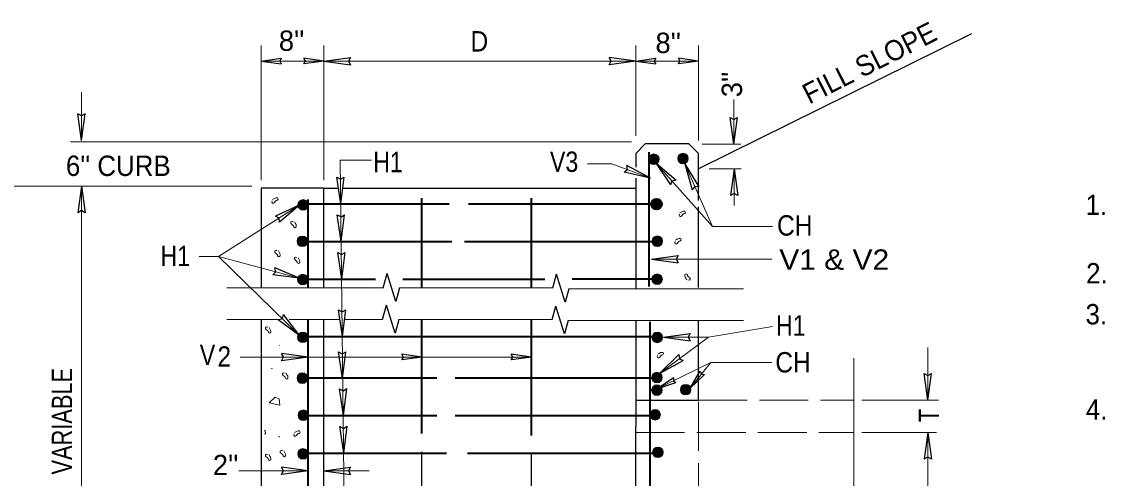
# Model space of a CAD drawing. Extents: x 497 to 866, y -348 to -76.
# Drawn here: x 716.4 to 785.6, y -224.8 to -195.7 of the extents above; entities that cross this region are included whole.
import ezdxf

# ---------------------------------------------------------------- set-up
doc = ezdxf.new("R2010")
doc.units = 0
doc.header["$LTSCALE"] = 0.52
doc.linetypes.add('LONG_DASHED', pattern=[7.5, 6, -1.5])
doc.layers.add('1', color=7, linetype='Continuous', lineweight=25)

msp = doc.modelspace()

# ---------------------------------------------------------------- hatches: boundary and pattern name
at = {"layer": '1'}
for points in [[(758.967, -204.4349, 1), (758.2936, -204.4349, 1)], [(757.1026, -204.4783, 1), (756.4292, -204.4783, 1)], [(734.7128, -207.3912, 1), (734.0394, -207.3912, 1)], [(757.276, -207.342, 1), (756.6026, -207.342, 1)], [(734.6611, -209.7167, 1), (733.9877, -209.7167, 1)], [(757.3279, -209.7083, 1), (756.6545, -209.7083, 1)], [(734.687, -212.1557, 1), (734.0136, -212.1557, 1)], [(757.3106, -212.1319, 1), (756.6373, -212.1319, 1)], [(734.6869, -215.8392, 1), (734.0135, -215.8392, 1)], [(757.3209, -215.8438, 1), (756.6475, -215.8438, 1)], [(734.6611, -218.4459, 1), (733.9877, -218.4459, 1)], [(757.305, -218.4064, 1), (756.6316, -218.4064, 1)], [(757.3007, -219.2114, 1), (756.6274, -219.2114, 1)], [(759.1357, -219.1816, 1), (758.4624, -219.1816, 1)], [(734.0524, -220.8103, 1), (734.7257, -220.8103, 1)], [(756.51, -220.7814, 1), (757.1834, -220.7814, 1)], [(734.0284, -223.2767, 1), (734.7017, -223.2767, 1)], [(757.3651, -223.1759, 1), (756.6918, -223.1759, 1)]]:
    msp.add_hatch(color=256, dxfattribs=at).paths.add_polyline_path(points)

# ---------------------------------------------------------------- linework, layer by layer
for p, q in [((777.0543, -196.4783), (759.612, -205.0856)), ((731.7004, -198.2098), (732.9777, -198.0343)), ((731.7004, -198.2098), (732.9777, -198.3853)), ((735.6999, -198.2086), (734.4227, -198.0331)), ((735.6999, -198.2086), (734.4227, -198.3841)), ((735.7005, -198.2101), (737.4035, -197.9761)), ((735.7005, -198.2101), (737.4035, -198.4441)), ((755.6117, -198.2084), (753.9087, -197.9744)), ((755.6117, -198.2084), (753.9087, -198.4424)), ((755.6123, -198.2098), (756.8895, -198.0343)), ((755.6123, -198.2098), (756.8895, -198.3853)), ((759.6118, -198.2086), (758.3345, -198.0331)), ((759.6118, -198.2086), (758.3345, -198.3841)), ((720.2292, -203.2741), (719.9952, -201.5711)), ((720.2292, -203.2741), (720.4633, -201.5711)), ((761.8825, -203.5215), (761.6485, -201.8185)), ((761.8825, -203.5215), (762.1165, -201.8185)), ((755.612, -204.1022), (755.612, -204.9769)), ((759.612, -207.1024), (759.612, -204.1022)), ((756.8743, -204.691), (758.1832, -205.8053)), ((756.8743, -204.691), (757.8342, -206.1171)), ((758.7385, -204.7776), (759.6452, -206.2381)), ((758.7385, -204.7776), (759.2177, -206.4284)), ((756.5552, -205.6806), (754.8773, -205.3067)), ((756.5552, -205.6806), (755.0403, -204.8679)), ((761.9009, -205.0935), (761.6669, -206.7965)), ((761.9009, -205.0935), (762.1349, -206.7965)), ((720.2292, -206.1841), (719.9952, -207.8871)), ((720.2292, -206.1841), (720.4633, -207.8871)), ((736.7709, -207.3253), (736.517, -205.6252)), ((736.7709, -207.3253), (736.985, -205.6197)), ((755.612, -205.6815), (755.612, -212.7438)), ((735.7002, -206.3115), (736.6073, -206.3115)), ((736.911, -206.3115), (755.612, -206.3115)), ((734.1726, -207.3927), (732.6085, -208.1057)), ((734.1726, -207.3927), (732.8587, -208.5012)), ((759.612, -212.6693), (759.612, -207.5133)), ((736.8118, -209.7253), (736.5579, -208.0252)), ((736.8118, -209.7253), (737.0259, -208.0197)), ((736.8399, -212.1253), (736.586, -210.4252)), ((736.8399, -212.1253), (737.054, -210.4197)), ((756.6123, -210.8532), (758.3153, -210.6192)), ((756.6123, -210.8532), (758.3153, -211.0872)), ((734.1473, -212.0561), (732.5602, -211.3958)), ((734.1473, -212.0561), (732.4409, -211.8484)), ((739.4922, -212.6719), (739.7342, -211.7651)), ((750.3203, -212.6719), (750.5478, -211.8193)), ((739.452, -214.6937), (739.694, -213.7869)), ((734.1737, -215.7353), (733.1131, -214.3825)), ((736.8827, -215.7858), (736.6288, -214.0857)), ((736.8827, -215.7858), (737.0968, -214.0802)), ((750.2802, -214.6937), (750.5077, -213.8412)), ((734.1737, -215.7353), (732.7875, -214.7188)), ((735.7002, -240.1451), (735.7002, -214.6937)), ((755.612, -214.7661), (755.612, -221.538)), ((757.3786, -215.8198), (759.0816, -215.5858)), ((757.3786, -215.8198), (759.0816, -216.0538)), ((734.6998, -217.0968), (732.9968, -216.8628)), ((734.6998, -217.0968), (732.9968, -217.3308)), ((736.8877, -218.4727), (736.6337, -216.7726)), ((736.8877, -218.4727), (737.1017, -216.7671)), ((741.9618, -217.097), (740.6846, -216.9215)), ((741.9618, -217.097), (740.6846, -217.2725)), ((748.9454, -217.097), (747.6682, -216.9215)), ((748.9454, -217.097), (747.6682, -217.2725)), ((757.1325, -218.1447), (758.3607, -216.9419)), ((757.1325, -218.1447), (758.6396, -217.3177)), ((756.9562, -219.1311), (758.0259, -218.4114)), ((759.0688, -219.0956), (759.735, -217.9918)), ((759.0688, -219.0956), (760.008, -218.2124)), ((774.2613, -219.8472), (774.0273, -218.1442)), ((774.2613, -219.8472), (774.4953, -218.1442)), ((736.9417, -220.8209), (736.6877, -219.1207)), ((736.9417, -220.8209), (737.1558, -219.1153)), ((756.9562, -219.1311), (758.1804, -218.7266)), ((736.9697, -223.2209), (736.7158, -221.5207)), ((736.9697, -223.2209), (737.1838, -221.5152)), ((755.612, -240.8534), (755.612, -221.538)), ((774.2597, -221.9205), (774.0257, -223.6235)), ((774.2597, -221.9205), (774.4937, -223.6235)), ((741.9621, -233.868), (741.9621, -223.1559)), ((748.9457, -233.9552), (748.9457, -223.1994)), ((734.6998, -224.3581), (732.9968, -224.1241)), ((735.7005, -224.3597), (737.4035, -224.1257)), ((734.6998, -224.3581), (732.9968, -224.5921)), ((735.7005, -224.3597), (737.4035, -224.5938))]:
    msp.add_line(p, q, dxfattribs=at)
at = {"layer": '1', "lineweight": 13}
for p, q in [((731.7002, -205.8115), (731.7002, -197.2092)), ((735.7002, -205.8115), (735.7002, -197.2092)), ((755.612, -202.9823), (755.612, -197.2092)), ((759.612, -203.2877), (759.612, -197.2092)), ((731.7002, -198.2092), (735.7002, -198.2092)), ((735.7002, -198.2092), (755.612, -198.2092)), ((755.612, -198.2092), (759.612, -198.2092)), ((720.2309, -200.2047), (720.2309, -203.014)), ((761.8817, -203.5218), (761.8817, -200.655)), ((719.513, -203.3589), (755.3468, -203.3589)), ((762.3129, -203.5143), (759.8492, -203.5143)), ((758.7392, -204.7769), (760.517, -208.7687)), ((762.3383, -205.0856), (760.307, -205.0856)), ((761.9017, -207.4181), (761.9017, -205.0932)), ((706.7183, -206.1838), (731.1016, -206.1838)), ((728.9633, -210.6908), (734.1733, -207.3932)), ((728.9633, -210.6908), (734.1733, -215.7362)), ((764.3102, -210.8523), (756.612, -210.8523)), ((739.4922, -212.6719), (729.5095, -212.6719)), ((740.5208, -212.6719), (750.3203, -212.6719)), ((751.3297, -212.7438), (762.4854, -212.7438)), ((732.7751, -214.6937), (729.5095, -214.6937)), ((736.7197, -214.6937), (733.4742, -214.6937)), ((739.452, -214.6937), (737.0198, -214.6937)), ((740.4806, -214.6937), (750.2802, -214.6937)), ((751.2896, -214.7656), (762.4854, -214.7656)), ((757.1318, -218.1442), (760.2652, -215.819)), ((774.2605, -219.8475), (774.2605, -216.4917)), ((748.9457, -217.0977), (730.3561, -217.0977)), ((769.535, -227.0641), (769.535, -217.1638)), ((756.9557, -219.1307), (760.406, -217.4396)), ((759.0682, -219.0954), (760.406, -217.4396)), ((760.406, -217.4396), (764.2964, -217.4396)), ((770.0516, -219.8475), (774.9389, -219.8475)), ((770.0516, -221.9202), (774.8209, -221.9202)), ((774.2605, -240.8534), (774.2605, -221.9202)), ((734.7002, -224.3589), (730.2663, -224.3589)), ((738.5939, -224.3589), (735.7002, -224.3589))]:
    msp.add_line(p, q, dxfattribs=at)
at = {"layer": '1', "lineweight": 35}
for p, q in [((756.4712, -212.5987), (756.4712, -204.0317)), ((734.3546, -207.3257), (743.6907, -207.3257)), ((734.7002, -211.1772), (734.7002, -207.0474)), ((741.9621, -212.6693), (741.9621, -206.9657)), ((744.928, -207.3257), (757.2492, -207.3257)), ((748.9457, -212.6719), (748.9457, -206.9657)), ((734.3287, -209.7257), (743.8625, -209.7257)), ((744.6874, -209.7257), (757.0664, -209.7257)), ((734.7002, -212.6693), (734.7002, -211.2026)), ((734.3805, -212.1257), (739.0045, -212.1257)), ((740.7473, -212.1257), (749.8087, -212.1257)), ((757.0327, -212.1257), (751.5514, -212.1257)), ((734.7002, -241.8534), (734.7002, -214.6937)), ((741.9621, -221.9802), (741.9621, -214.6937)), ((748.9457, -222.1108), (748.9457, -214.6937)), ((756.5416, -241.9338), (756.5416, -214.8442)), ((734.3287, -215.7862), (757.073, -215.7862)), ((734.3546, -218.4212), (742.9131, -218.4212)), ((744.088, -218.4212), (757.0317, -218.4212)), ((734.3358, -220.8212), (742.9131, -220.8212)), ((744.088, -220.8212), (757.0731, -220.8212)), ((734.4317, -223.2212), (743.5223, -223.2212)), ((744.8713, -223.2212), (757.2381, -223.2212))]:
    msp.add_line(p, q, dxfattribs=at)
at = {"layer": '1', "linetype": 'LONG_DASHED', "lineweight": 13}
for p, q in [((759.612, -242.5842), (759.612, -219.8475)), ((759.612, -219.8475), (769.535, -219.8475)), ((755.612, -221.9202), (769.535, -221.9202))]:
    msp.add_line(p, q, dxfattribs=at)
at = {"layer": '1'}
for points in [[(732.9777, -198.0343), (732.8788, -198.2117), (732.9777, -198.3853)], [(734.4227, -198.3841), (734.5215, -198.2068), (734.4227, -198.0331)], [(737.4035, -197.9761), (737.2717, -198.2125), (737.4035, -198.4441)], [(753.9087, -198.4424), (754.0404, -198.206), (753.9087, -197.9744)], [(756.8895, -198.0343), (756.7907, -198.2117), (756.8895, -198.3853)], [(758.3345, -198.3841), (758.4333, -198.2068), (758.3345, -198.0331)], [(720.4633, -201.5711), (720.2268, -201.7028), (719.9952, -201.5711)], [(761.6485, -201.8185), (761.8849, -201.9502), (762.1165, -201.8185)], [(759.612, -204.1022), (759.012, -203.5023), (756.212, -203.5023), (755.612, -204.1022)], [(754.8773, -205.3067), (755.0832, -205.1309), (755.0403, -204.8679)], [(736.517, -205.6252), (736.755, -205.7542), (736.985, -205.6197)], [(758.1832, -205.8053), (757.9192, -205.8645), (757.8342, -206.1171)], [(735.7002, -212.6693), (735.7002, -206.3115), (731.7002, -206.3115), (731.7002, -212.6693)], [(759.6452, -206.2381), (759.3756, -206.2139), (759.2177, -206.4284)], [(762.1349, -206.7965), (761.8985, -206.6647), (761.6669, -206.7965)], [(720.4633, -207.8871), (720.2268, -207.7553), (719.9952, -207.8871)], [(732.8587, -208.5012), (732.8437, -208.2309), (732.6085, -208.1057)], [(736.5579, -208.0252), (736.7959, -208.1542), (737.0259, -208.0197)], [(736.586, -210.4252), (736.8239, -210.5542), (737.054, -210.4197)], [(758.3153, -210.6192), (758.1836, -210.8556), (758.3153, -211.0872)], [(732.4409, -211.8484), (732.6286, -211.6534), (732.5602, -211.3958)], [(740.5208, -212.6719), (740.2862, -213.5508), (739.7342, -211.7651)], [(751.3297, -212.7438), (751.0999, -213.6051), (750.5478, -211.8193)], [(740.4806, -214.6937), (740.2461, -215.5727), (739.694, -213.7869)], [(732.7875, -214.7188), (733.0466, -214.6406), (733.1131, -214.3825)], [(736.6288, -214.0857), (736.8668, -214.2147), (737.0968, -214.0802)], [(751.2896, -214.7656), (751.0598, -215.6269), (750.5077, -213.8412)], [(731.7002, -214.6937), (731.7002, -244.8534), (752.4947, -244.8534), (754.4381, -246.7968), (759.612, -246.7968), (759.612, -242.5842), (755.612, -242.5842), (755.612, -240.8534)], [(755.612, -219.8475), (759.612, -219.8475), (759.612, -214.7661)], [(759.0816, -215.5858), (758.9498, -215.8222), (759.0816, -216.0538)], [(732.9968, -217.3308), (733.1286, -217.0944), (732.9968, -216.8628)], [(736.6337, -216.7726), (736.8717, -216.9016), (737.1017, -216.7671)], [(740.6846, -217.2725), (740.7834, -217.0952), (740.6846, -216.9215)], [(747.6682, -217.2725), (747.767, -217.0952), (747.6682, -216.9215)], [(758.3607, -216.9419), (758.3958, -217.2103), (758.6396, -217.3177)], [(758.0259, -218.4114), (758.0152, -218.6141), (758.1804, -218.7266)], [(759.735, -217.9918), (759.8108, -218.1801), (760.008, -218.2124)], [(774.0273, -218.1442), (774.2637, -218.2759), (774.4953, -218.1442)], [(736.6877, -219.1207), (736.9257, -219.2498), (737.1558, -219.1153)], [(736.7158, -221.5207), (736.9538, -221.6497), (737.1838, -221.5152)], [(774.4937, -223.6235), (774.2572, -223.4917), (774.0257, -223.6235)], [(732.9968, -224.5921), (733.1286, -224.3557), (732.9968, -224.1241)], [(737.4035, -224.1257), (737.2717, -224.3622), (737.4035, -224.5938)]]:
    msp.add_lwpolyline(points, dxfattribs=at)
at = {"layer": '1', "lineweight": 13}
for points in [[(737.1517, -239.325), (736.7446, -204.5258), (738.7446, -204.5258)], [(752.5416, -204.7655), (754.0907, -204.7655), (756.5552, -205.6815)], [(756.8747, -204.6902), (760.517, -208.7687), (764.3389, -208.7765)], [(720.2301, -244.807), (720.2301, -240.8534), (720.2301, -206.1838)], [(732.4112, -207.0514), (732.5049, -207.0046), (732.5827, -206.9578), (732.6608, -206.9419), (732.7389, -206.9421), (732.7856, -207.0201), (732.7389, -207.0979), (732.6608, -207.1137), (732.5986, -207.1761), (732.5516, -207.2384), (732.4892, -207.2852), (732.4114, -207.2851), (732.3801, -207.2071), (732.3956, -207.1294)], [(758.418, -207.899), (758.5117, -207.8522), (758.5895, -207.8053), (758.6675, -207.7895), (758.7457, -207.7897), (758.7923, -207.8677), (758.7457, -207.9455), (758.6675, -207.9613), (758.6053, -208.0237), (758.5583, -208.086), (758.496, -208.1328), (758.4182, -208.1327), (758.3868, -208.0547), (758.4023, -207.977)], [(733.8263, -208.4706), (733.8732, -208.5642), (733.92, -208.6421), (733.9358, -208.7201), (733.9357, -208.7982), (733.8577, -208.8449), (733.7798, -208.7982), (733.764, -208.7201), (733.7017, -208.6579), (733.6393, -208.6109), (733.5925, -208.5486), (733.5927, -208.4707), (733.6707, -208.4394), (733.7483, -208.4549)], [(758.1369, -209.6404), (758.2306, -209.5936), (758.3084, -209.5468), (758.3864, -209.5309), (758.4646, -209.5311), (758.5113, -209.6091), (758.4646, -209.6869), (758.3864, -209.7027), (758.3243, -209.7651), (758.2772, -209.8274), (758.2149, -209.8742), (758.1371, -209.8741), (758.1057, -209.7961), (758.1212, -209.7184)], [(732.7914, -210.3198), (732.8383, -210.4135), (732.8851, -210.4913), (732.9009, -210.5693), (732.9008, -210.6475), (732.8227, -210.6942), (732.7449, -210.6475), (732.7291, -210.5693), (732.6667, -210.5072), (732.6044, -210.4602), (732.5576, -210.3978), (732.5577, -210.32), (732.6358, -210.2887), (732.7134, -210.3042)], [(734.1474, -212.057), (728.9633, -210.6908), (727.7395, -210.6908)], [(734.0482, -210.7637), (734.095, -210.8573), (734.1418, -210.9352), (734.1577, -211.0132), (734.1575, -211.0913), (734.0795, -211.138), (734.0017, -211.0913), (733.9858, -211.0132), (733.9235, -210.951), (733.8612, -210.904), (733.8143, -210.8417), (733.8145, -210.7638), (733.8925, -210.7325), (733.9702, -210.748)], [(758.8614, -212.1654), (758.8146, -212.0717), (758.7677, -211.9939), (758.7519, -211.9159), (758.7521, -211.8377), (758.8301, -211.7911), (758.9079, -211.8377), (758.9237, -211.9159), (758.9861, -211.9781), (759.0484, -212.0251), (759.0952, -212.0874), (759.0951, -212.1652), (759.0171, -212.1966), (758.9394, -212.1811)], [(732.2, -215.2019), (732.2468, -215.2956), (732.2937, -215.3734), (732.3095, -215.4514), (732.3093, -215.5296), (732.2313, -215.5762), (732.1535, -215.5296), (732.1377, -215.4514), (732.0753, -215.3893), (732.013, -215.3422), (731.9662, -215.2799), (731.9663, -215.2021), (732.0443, -215.1707), (732.122, -215.1863)], [(757.3782, -215.819), (760.2652, -215.819), (764.3486, -215.1503)], [(732.8585, -216.3738), (732.87, -216.3708), (732.8722, -216.3687)], [(757.0127, -216.9107), (757.1063, -216.8638), (757.1842, -216.817), (757.2622, -216.8012), (757.3403, -216.8013), (757.387, -216.8793), (757.3403, -216.9572), (757.2622, -216.973), (757.2, -217.0353), (757.153, -217.0977), (757.0907, -217.1445), (757.0128, -217.1443), (756.9815, -217.0663), (756.997, -216.9887)], [(732.338, -217.8339), (732.4113, -217.8526), (732.4133, -217.8547)], [(733.2958, -218.132), (733.3427, -218.2257), (733.3895, -218.3035), (733.4053, -218.3815), (733.4052, -218.4597), (733.3272, -218.5063), (733.2493, -218.4597), (733.2335, -218.3815), (733.1712, -218.3193), (733.1088, -218.2723), (733.062, -218.21), (733.0622, -218.1322), (733.1402, -218.1008), (733.2178, -218.1163)], [(732.5955, -219.6518), (732.2057, -220.0263), (732.8763, -220.1667), (732.845, -219.761), (732.6112, -219.683)], [(731.9092, -221.7569), (731.9503, -221.8252), (731.9662, -221.9032), (731.966, -221.9813), (731.9099, -222.0149)], [(733.8158, -221.9196), (733.9095, -221.8727), (733.9873, -221.8259), (734.0653, -221.8101), (734.1435, -221.8102), (734.1902, -221.8882), (734.1435, -221.9661), (734.0653, -221.9819), (734.0032, -222.0443), (733.9562, -222.1066), (733.8938, -222.1534), (733.816, -222.1532), (733.7847, -222.0752), (733.8002, -221.9976)], [(732.8012, -222.1682), (732.8745, -222.1868), (732.8765, -222.189)], [(732.2, -223.3241), (732.2468, -223.4177), (732.2937, -223.4956), (732.3095, -223.5736), (732.3093, -223.6517), (732.2313, -223.6984), (732.1535, -223.6517), (732.1377, -223.5736), (732.0753, -223.5114), (732.013, -223.4644), (731.9662, -223.4021), (731.9663, -223.3243), (732.0443, -223.2929), (732.122, -223.3084)], [(733.1428, -223.0819), (733.1897, -223.1756), (733.2365, -223.2534), (733.2523, -223.3314), (733.2522, -223.4096), (733.1742, -223.4562), (733.0963, -223.4096), (733.0805, -223.3314), (733.0182, -223.2692), (732.9558, -223.2223), (732.909, -223.1599), (732.9092, -223.0821), (732.9872, -223.0507), (733.0648, -223.0662)]]:
    msp.add_lwpolyline(points, dxfattribs=at)
for centre in [(758.6303, -204.4349), (756.7659, -204.4783), (734.3761, -207.3912), (734.3244, -209.7167), (756.9912, -209.7083), (734.3503, -212.1557), (756.974, -212.1319), (734.3502, -215.8392), (756.9842, -215.8438), (734.3244, -218.4459), (756.9683, -218.4064), (756.964, -219.2114), (758.799, -219.1816), (734.389, -220.8103), (756.8467, -220.7814), (734.365, -223.2767), (757.0285, -223.1759)]:
    msp.add_circle(centre, 0.3367, dxfattribs=at)
at = {"layer": '1', "lineweight": 35}
msp.add_circle((756.9393, -207.342), 0.3367, dxfattribs=at)

# ---------------------------------------------------------------- texts
at = {"layer": '1'}
for s, rotation, width, p in [('FILL SLOPE', 26.774, 0.95, (766.6898, -200.9891)), ('VARIABLE', 90, 0.8, (719.6262, -224.5935)), ('T', 90, 0.8, (774.9861, -221.2565))]:
    msp.add_text(s, height=1.3, rotation=rotation, dxfattribs=dict(at, width=width)).set_placement(p)
for s, p in [("8''", (732.8244, -197.5607)), ("8''", (756.873, -197.6996)), ("2''", (728.612, -224.6345))]:
    msp.add_text(s, height=1.3, dxfattribs=at).set_placement(p)
for s, width, p in [('D', 0.9, (745.0615, -197.6016)), ('H1', 0.85, (738.8462, -205.3028)), ('V3', 0.85, (750.1348, -205.2852)), ("6'' CURB", 0.95, (719.2273, -205.5424)), ('1.', 0.95, (784.3378, -208.0347)), ('CH', 0.9, (764.6354, -209.3484)), ('H1', 0.85, (725.2639, -211.295)), ('V1 & V2', 1.1, (764.7782, -211.5301)), ('2.', 0.95, (784.3694, -212.4018)), ('3.', 0.95, (784.3339, -215.0162)), ('H1', 0.85, (764.5666, -215.7368)), ('V', 0.85, (727.7758, -217.614)), ('2', 0.9, (728.9008, -217.7134)), ('CH', 0.9, (764.5268, -218.0822)), ('4.', 0.95, (784.3517, -221.096))]:
    msp.add_text(s, height=1.3, dxfattribs=dict(at, width=width)).set_placement(p)
msp.add_text("3''", height=1.3, rotation=90, dxfattribs=at).set_placement((762.3982, -200.5185))

doc.saveas('drawing.dxf')
